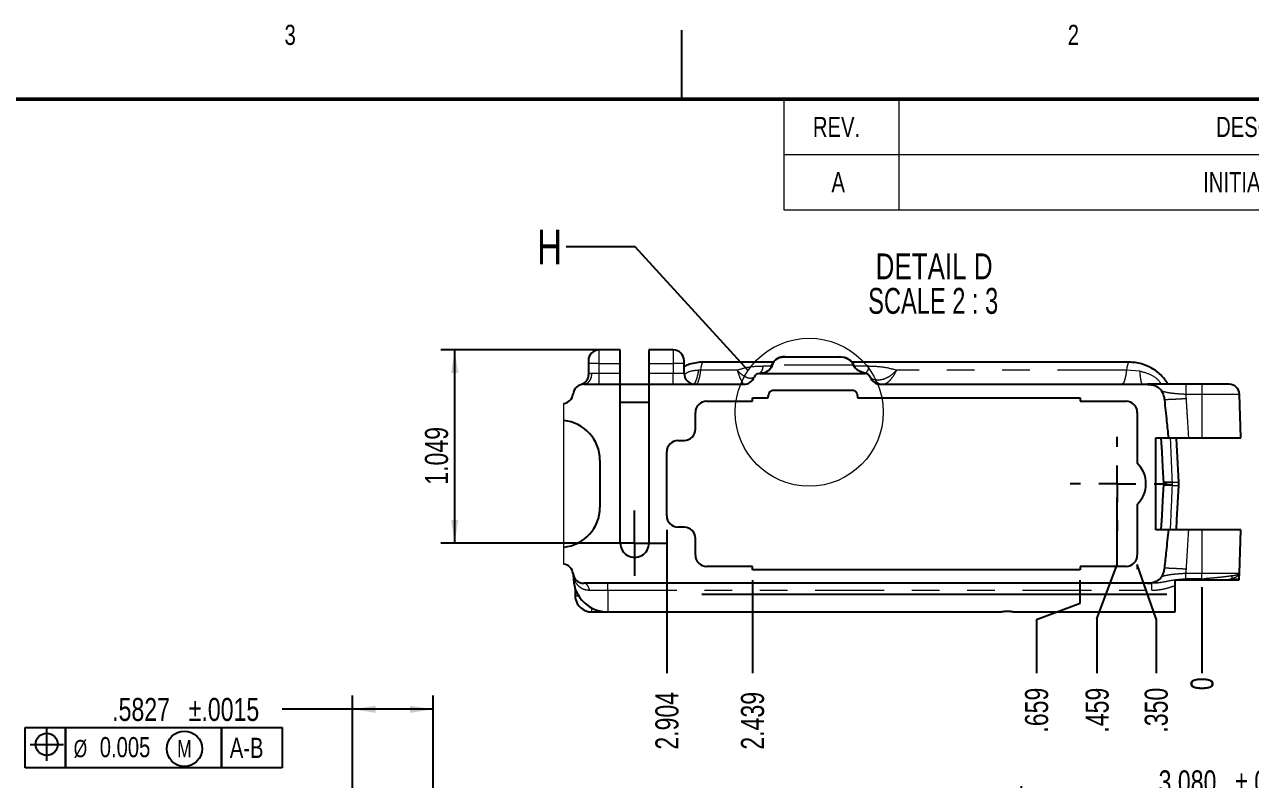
# Model space of a CAD drawing. Header units: inches. Extents: x 0.2 to 16.8, y 0.2 to 10.8.
# Drawn here: x 8.955 to 13.39, y 8.037 to 10.771 of the extents above; entities that cross this region are included whole.
import ezdxf

# ---------------------------------------------------------------- set-up
doc = ezdxf.new("R2010")
doc.units = ezdxf.units.IN
doc.header["$MEASUREMENT"] = 0
doc.linetypes.add('PHANTOM', pattern=[0.5, 0.25, -0.05, 0.05, -0.05, 0.05, -0.05])
doc.layers.add('FORMAT', color=7, linetype='Continuous')
doc.styles.add('SLDTEXTSTYLE0', font='TXT', dxfattribs={"width": 0.75})
doc.styles.add('SLDTEXTSTYLE3', font='TXT', dxfattribs={"width": 0.681818})
doc.dimstyles.new('SLDDIMSTYLE12', dxfattribs={"dimtxt": 0.18, "dimasz": 0.083333, "dimexe": 0, "dimexo": 0.0625, "dimgap": 0, "dimtad": 0, "dimtih": 1, "dimtoh": 1, "dimdec": 0, "dimrnd": 1e-09, "dimzin": 0, "dimdsep": 46, "dimtxsty": 'Standard', "dimblk1": 'NONE', "dimblk2": 'NONE', "dimsah": 1, "dimcen": 0.09, "dimadec": 0, "dimazin": 0, "dimtfac": 0.083333, "dimtdec": 0, "dimtofl": 0, "dimtmove": 0, "dimatfit": 3, "dimldrblk": 'NONE', "dimfxl": 1, "dimfrac": 2, "dimtolj": 1, "dimtzin": 0, "dimarcsym": 0})
doc.dimstyles.new('SLDDIMSTYLE21', dxfattribs={"dimtxt": 0.083333, "dimasz": 0.083333, "dimexe": 0, "dimexo": 0.0625, "dimgap": 0.020833, "dimtad": 0, "dimtih": 1, "dimtoh": 1, "dimdec": 4, "dimlfac": 2, "dimrnd": 1e-09, "dimzin": 12, "dimdsep": 46, "dimtxsty": 'SLDTEXTSTYLE0', "dimsah": 1, "dimcen": 0.09, "dimadec": 0, "dimazin": 3, "dimtol": 1, "dimtp": 0.0015, "dimtm": 0.0015, "dimtfac": 1, "dimtdec": 4, "dimtofl": 0, "dimtmove": 0, "dimatfit": 3, "dimfxl": 1, "dimfrac": 2, "dimtolj": 1, "dimarcsym": 0})
doc.dimstyles.new('SLDDIMSTYLE24', dxfattribs={"dimtxt": 0.083333, "dimasz": 0.083333, "dimexe": 0, "dimexo": 0.0625, "dimgap": 0.020833, "dimtad": 2, "dimdec": 3, "dimlfac": 2, "dimrnd": 1e-09, "dimzin": 4, "dimdsep": 46, "dimtxsty": 'SLDTEXTSTYLE0', "dimsah": 1, "dimcen": 0.09, "dimadec": 0, "dimazin": 1, "dimtol": 1, "dimtp": 0.001, "dimtm": 0.001, "dimtfac": 1, "dimtdec": 3, "dimtofl": 0, "dimtmove": 0, "dimatfit": 3, "dimfxl": 1, "dimfrac": 2, "dimtolj": 1, "dimarcsym": 0})
doc.dimstyles.new('SLDDIMSTYLE42', dxfattribs={"dimtxt": 0.083333, "dimasz": 0.083333, "dimexe": 0, "dimexo": 0.0625, "dimgap": 0.020833, "dimtad": 0, "dimtih": 1, "dimtoh": 1, "dimdec": 0, "dimlfac": 1.5, "dimrnd": 1e-09, "dimdsep": 46, "dimtxsty": 'SLDTEXTSTYLE0', "dimblk1": 'NONE', "dimblk2": 'NONE', "dimsah": 1, "dimcen": 0.09, "dimadec": 0, "dimazin": 2, "dimtfac": 1, "dimtdec": 0, "dimtofl": 0, "dimtmove": 0, "dimatfit": 3, "dimldrblk": 'NONE', "dimfxl": 1, "dimfrac": 2, "dimtolj": 1, "dimtzin": 12, "dimarcsym": 0})
doc.dimstyles.new('SLDDIMSTYLE43', dxfattribs={"dimtxt": 0.083333, "dimasz": 0.083333, "dimexe": 0, "dimexo": 0.0625, "dimgap": 0.020833, "dimtad": 0, "dimtih": 1, "dimtoh": 1, "dimdec": 3, "dimlfac": 1.5, "dimrnd": 1e-09, "dimzin": 4, "dimdsep": 46, "dimtxsty": 'SLDTEXTSTYLE0', "dimblk1": 'NONE', "dimblk2": 'NONE', "dimsah": 1, "dimcen": 0.09, "dimadec": 0, "dimazin": 1, "dimtfac": 1, "dimtdec": 3, "dimtofl": 0, "dimtmove": 0, "dimatfit": 3, "dimldrblk": 'NONE', "dimfxl": 1, "dimfrac": 2, "dimtolj": 1, "dimtzin": 12, "dimarcsym": 0})
doc.dimstyles.new('SLDDIMSTYLE44', dxfattribs={"dimtxt": 0.083333, "dimasz": 0.083333, "dimexe": 0, "dimexo": 0.0625, "dimgap": 0.020833, "dimtad": 0, "dimtih": 1, "dimtoh": 1, "dimdec": 3, "dimlfac": 1.5, "dimrnd": 1e-09, "dimzin": 12, "dimdsep": 46, "dimtxsty": 'SLDTEXTSTYLE0', "dimblk1": 'NONE', "dimblk2": 'NONE', "dimsah": 1, "dimcen": 0.09, "dimadec": 0, "dimazin": 3, "dimtfac": 1, "dimtdec": 3, "dimtofl": 0, "dimtmove": 0, "dimatfit": 3, "dimldrblk": 'NONE', "dimfxl": 1, "dimfrac": 2, "dimtolj": 1, "dimtzin": 12, "dimarcsym": 0})
doc.dimstyles.new('SLDDIMSTYLE45', dxfattribs={"dimtxt": 0.083333, "dimasz": 0.083333, "dimexe": 0, "dimexo": 0.0625, "dimgap": 0.020833, "dimtad": 2, "dimdec": 3, "dimlfac": 1.5, "dimrnd": 1e-09, "dimzin": 12, "dimdsep": 46, "dimtxsty": 'SLDTEXTSTYLE0', "dimsah": 1, "dimcen": 0.09, "dimadec": 0, "dimazin": 3, "dimtfac": 1, "dimtdec": 3, "dimtofl": 0, "dimtmove": 0, "dimatfit": 3, "dimfxl": 1, "dimfrac": 2, "dimtolj": 1, "dimtzin": 12, "dimarcsym": 0})

# ---------------------------------------------------------------- blocks, each defined once
blk = doc.blocks.new('SW_TABLEANNOTATION_0')
at = {"color": 0, "linetype": 'Continuous', "lineweight": 18}
for p, q in [((0, 0), (0, -0.2)), ((0, 0), (0.4163, 0)), ((0.4163, 0), (0.4163, -0.2)), ((0.4163, 0), (3.3214, 0)), ((0, -0.2), (0.4163, -0.2)), ((0, -0.2), (0, -0.4)), ((0.4163, -0.2), (3.3214, -0.2)), ((0.4163, -0.2), (0.4163, -0.4)), ((0, -0.4), (0.4163, -0.4)), ((0.4163, -0.4), (3.3214, -0.4))]:
    blk.add_line(p, q, dxfattribs=at)
at = {"color": 0, "linetype": 'Continuous', "lineweight": 18, "attachment_point": 1, "style": 'SLDTEXTSTYLE0'}
for s, insert, char_height in [('REV.', (0.105, -0.0635), 0.07292), ('DESCRIPTION', (1.5636, -0.0635), 0.072917), ('A', (0.1721, -0.2635), 0.0729), ('INITIAL RELEASE', (1.5168, -0.2635), 0.072917)]:
    blk.add_mtext(s, dxfattribs=dict(at, insert=insert, char_height=char_height))
blk = doc.blocks.new('_D_23')
at = {"layer": 'FORMAT'}
for p, q in [((10.1417, 7.3319), (10.1417, 8.3414)), ((10.433, 7.6977), (10.433, 8.3414)), ((10.1417, 8.2914), (9.8871, 8.2914)), ((10.433, 8.2914), (10.1417, 8.2914))]:
    blk.add_line(p, q, dxfattribs=at)
for points in [[(10.1417, 8.2914), (10.225, 8.2786), (10.225, 8.3042)], [(10.433, 8.2914), (10.3497, 8.3042), (10.3497, 8.2786)]]:
    blk.add_solid(points, dxfattribs=at)
at = {"layer": 'FORMAT', "char_height": 0.08333, "attachment_point": 1, "style": 'SLDTEXTSTYLE0'}
for s, insert in [('.5827', (9.2721, 8.3326)), ('±.0015', (9.5491, 8.3326))]:
    blk.add_mtext(s, dxfattribs=dict(at, insert=insert))
blk = doc.blocks.new('SW_SYMBOL_GTOL_POSI')
at = {"layer": 'FORMAT', "color": 0}
for p, q in [((29.5, -9.8), (29.5, 49.2)), ((0, 19.7), (59.1, 19.7))]:
    blk.add_line(p, q, dxfattribs=at)
blk.add_circle((29.5, 19.7), 19.7, dxfattribs=at)
blk = doc.blocks.new('SW_SYMBOL_CL_M')
at = {"layer": 'FORMAT', "color": 0}
blk.add_circle((31.5, 19.7), 31.5, dxfattribs=at)
at = {"layer": 'FORMAT', "color": 0, "insert": (31.5, 19.7), "char_height": 30.8, "attachment_point": 5, "style": 'SLDTEXTSTYLE0'}
blk.add_mtext('M', dxfattribs=at)
blk = doc.blocks.new('SW_GTOL_9')
at = {"layer": 'FORMAT', "color": 0}
for p, q in [((-0.0182, -0.0365), (-0.0182, 0.1094)), ((-0.0182, 0.1094), (0.1276, 0.1094)), ((0.1276, 0.1094), (0.1276, -0.0365)), ((0.1276, -0.0365), (0.1276, 0.1094)), ((0.1276, 0.1094), (0.6923, 0.1094)), ((0.6923, 0.1094), (0.6923, -0.0365)), ((0.6923, -0.0365), (0.6923, 0.1094)), ((0.6923, 0.1094), (0.9114, 0.1094)), ((0.9114, 0.1094), (0.9114, -0.0365)), ((0.1276, -0.0365), (-0.0182, -0.0365)), ((0.6923, -0.0365), (0.1276, -0.0365)), ((0.9114, -0.0365), (0.6923, -0.0365))]:
    blk.add_line(p, q, dxfattribs=at)
at = {"layer": 'FORMAT', "color": 0, "xscale": 0.0020277832, "yscale": 0.0020277832, "zscale": 0.0020277832}
for name, p in [('SW_SYMBOL_GTOL_POSI', (0, 0.0087)), ('SW_SYMBOL_CL_M', (0.4939, -0.0072))]:
    blk.add_blockref(name, p, dxfattribs=at)
at = {"layer": 'FORMAT', "color": 0, "attachment_point": 1, "style": 'SLDTEXTSTYLE0'}
for s, insert, char_height in [('%%c', (0.1572, 0.0647), 0.0625), ('0.005', (0.2515, 0.0751), 0.07292), ('A-B', (0.7219, 0.0725), 0.07292)]:
    blk.add_mtext(s, dxfattribs=dict(at, insert=insert, char_height=char_height))
blk = doc.blocks.new('_D_25')
at = {"layer": 'FORMAT'}
for p, q in [((12.5616, 7.2577), (12.5616, 8.0129)), ((12.5616, 7.9629), (14.1014, 7.9629))]:
    blk.add_line(p, q, dxfattribs=at)
for points in [[(12.5616, 7.9629), (12.6449, 7.9501), (12.6449, 7.9757)], [(14.1014, 7.9629), (14.0181, 7.9757), (14.0181, 7.9501)]]:
    blk.add_solid(points, dxfattribs=at)
at = {"layer": 'FORMAT', "char_height": 0.08333, "attachment_point": 1, "style": 'SLDTEXTSTYLE0'}
for s, insert in [('3.080', (13.0574, 8.0703)), ('±.001', (13.3344, 8.0703))]:
    blk.add_mtext(s, dxfattribs=dict(at, insert=insert))
blk = doc.blocks.new('_D_57')
at = {"layer": 'FORMAT'}
blk.add_line((13.2139, 8.7331), (13.2139, 8.4223), dxfattribs=at)
at = {"layer": 'FORMAT', "insert": (13.1727, 8.3607), "char_height": 0.0833, "attachment_point": 1, "rotation": 90, "style": 'SLDTEXTSTYLE0'}
blk.add_mtext('0', dxfattribs=at)
blk = doc.blocks.new('_None')
blk = doc.blocks.new('_D_58')
at = {"layer": 'FORMAT'}
for p, q in [((13.0482, 8.6192), (12.9803, 8.816)), ((12.9803, 8.816), (12.9803, 8.7993)), ((13.0482, 8.6192), (13.0482, 8.4223))]:
    blk.add_line(p, q, dxfattribs=at)
at = {"layer": 'FORMAT', "insert": (13.007, 8.2069), "char_height": 0.08333, "attachment_point": 1, "rotation": 90, "style": 'SLDTEXTSTYLE0'}
blk.add_mtext('.350', dxfattribs=at)
blk = doc.blocks.new('_D_59')
at = {"layer": 'FORMAT'}
for p, q in [((12.9081, 8.816), (12.9081, 9.0578)), ((12.8344, 8.6192), (12.9081, 8.816)), ((12.8344, 8.6192), (12.8344, 8.4223))]:
    blk.add_line(p, q, dxfattribs=at)
at = {"layer": 'FORMAT', "insert": (12.7932, 8.2069), "char_height": 0.08333, "attachment_point": 1, "rotation": 90, "style": 'SLDTEXTSTYLE0'}
blk.add_mtext('.459', dxfattribs=at)
blk = doc.blocks.new('_D_60')
at = {"layer": 'FORMAT'}
for p, q in [((12.7742, 8.6759), (12.7742, 8.7586)), ((12.6154, 8.6163), (12.7742, 8.6759)), ((12.6154, 8.6163), (12.6154, 8.4223))]:
    blk.add_line(p, q, dxfattribs=at)
at = {"layer": 'FORMAT', "insert": (12.5742, 8.2069), "char_height": 0.08333, "attachment_point": 1, "rotation": 90, "style": 'SLDTEXTSTYLE0'}
blk.add_mtext('.659', dxfattribs=at)
blk = doc.blocks.new('_D_61')
at = {"layer": 'FORMAT'}
blk.add_line((11.5879, 8.7586), (11.5879, 8.4223), dxfattribs=at)
at = {"layer": 'FORMAT', "insert": (11.5467, 8.1453), "char_height": 0.08333, "attachment_point": 1, "rotation": 90, "style": 'SLDTEXTSTYLE0'}
blk.add_mtext('2.439', dxfattribs=at)
blk = doc.blocks.new('_D_62')
at = {"layer": 'FORMAT'}
blk.add_line((11.2782, 8.9417), (11.2782, 8.4223), dxfattribs=at)
at = {"layer": 'FORMAT', "insert": (11.237, 8.1453), "char_height": 0.08333, "attachment_point": 1, "rotation": 90, "style": 'SLDTEXTSTYLE0'}
blk.add_mtext('2.904', dxfattribs=at)
blk = doc.blocks.new('_D_63')
at = {"layer": 'FORMAT'}
for p, q in [((11.0602, 9.5927), (10.4611, 9.5927)), ((10.5111, 8.8933), (10.5111, 9.5927)), ((11.0602, 8.8933), (10.4611, 8.8933))]:
    blk.add_line(p, q, dxfattribs=at)
for points in [[(10.5111, 9.5927), (10.4982, 9.5094), (10.5239, 9.5094)], [(10.5111, 8.8933), (10.5239, 8.9766), (10.4982, 8.9766)]]:
    blk.add_solid(points, dxfattribs=at)
at = {"layer": 'FORMAT', "insert": (10.4036, 9.1045), "char_height": 0.08333, "attachment_point": 1, "rotation": 90, "style": 'SLDTEXTSTYLE0'}
blk.add_mtext('1.049', dxfattribs=at)
blk = doc.blocks.new('SW_NOTE_0_5')
at = {"layer": 'FORMAT', "color": 0, "char_height": 0.09375, "attachment_point": 2}
for s, insert, style in [('DETAIL D', (0.2549, 0.1209), 'SLDTEXTSTYLE0'), ('SCALE 2 : 3', (0.2516, -0.0041), 'SLDTEXTSTYLE3')]:
    blk.add_mtext(s, dxfattribs=dict(at, insert=insert, style=style))
blk = doc.blocks.new('SW_CENTERMARKSYMBOL_26')
at = {"layer": 'FORMAT', "color": 0}
for p, q in [((0, 0.1333), (0, 0.1703)), ((0, 0), (0, 0.0667)), ((-0.1333, 0), (-0.1703, 0)), ((0, 0), (-0.0667, 0)), ((0, 0), (0, -0.0667)), ((0, 0), (0.0667, 0)), ((0.1333, 0), (0.1703, 0)), ((0, -0.1333), (0, -0.1703))]:
    blk.add_line(p, q, dxfattribs=at)
blk = doc.blocks.new('SW_CENTERMARKSYMBOL_27')
at = {"layer": 'FORMAT', "color": 0}
for p, q in [((0, 0.0667), (0, 0.1185)), ((0, 0), (0, 0.0667)), ((-0.0667, 0), (-0.1185, 0)), ((0, 0), (-0.0667, 0)), ((0, 0), (0, -0.0667)), ((0, 0), (0.0667, 0)), ((0.0667, 0), (0.1185, 0)), ((0, -0.0667), (0, -0.1185))]:
    blk.add_line(p, q, dxfattribs=at)

msp = doc.modelspace()

# ---------------------------------------------------------------- linework, layer by layer
at = {"color": 7, "linetype": 'Continuous', "lineweight": 25}
for p, q in [((11.333333, 10.5), (11.333333, 10.75)), ((11.110207, 9.592736), (11.034092, 9.592736)), ((11.110207, 9.542867), (11.110207, 9.592736)), ((11.301808, 9.592736), (11.213882, 9.592736)), ((11.213882, 9.592736), (11.213882, 9.542867)), ((10.994721, 9.553366), (10.994721, 9.542867)), ((10.994721, 9.542867), (10.994721, 9.504023)), ((11.110207, 9.507434), (11.110207, 9.542867)), ((11.213882, 9.542867), (11.213882, 9.507434)), ((11.341178, 9.542867), (11.341178, 9.553366)), ((11.341178, 9.507434), (11.341178, 9.542867)), ((11.663966, 9.548116), (11.409929, 9.548116)), ((11.705012, 9.567801), (11.706118, 9.567801)), ((11.706118, 9.567801), (11.902747, 9.567801)), ((11.919262, 9.565606), (11.902747, 9.567801)), ((11.902747, 9.567801), (11.903853, 9.567801)), ((11.903853, 9.567801), (11.919262, 9.565866)), ((12.95091, 9.548116), (11.94809, 9.548116)), ((11.110207, 9.468086), (11.110207, 9.507434)), ((11.213882, 9.507434), (11.213882, 9.468086)), ((11.533149, 9.518877), (11.533509, 9.517758)), ((11.533985, 9.517914), (11.533156, 9.51888)), ((11.613139, 9.507434), (11.995726, 9.507434)), ((10.978276, 9.468064), (11.019776, 9.468064)), ((11.019776, 9.468064), (11.034092, 9.468086)), ((11.034092, 9.468086), (11.110207, 9.468086)), ((11.110207, 8.893261), (11.110207, 9.468086)), ((11.110207, 9.468064), (11.213882, 9.468064)), ((11.213882, 9.468086), (11.213882, 8.893261)), ((11.213882, 9.468086), (11.301808, 9.468086)), ((11.301808, 9.468086), (11.316124, 9.468064)), ((11.316124, 9.468064), (11.557462, 9.468064)), ((11.665325, 9.44641), (11.94879, 9.44641)), ((12.051404, 9.468064), (13.017722, 9.468064)), ((13.155883, 9.468064), (13.017722, 9.468064)), ((13.213882, 9.468064), (13.155883, 9.468064)), ((13.312823, 9.468064), (13.213882, 9.468064)), ((11.213882, 9.401791), (11.110207, 9.401791)), ((11.422543, 9.40704), (11.587897, 9.40704)), ((11.587897, 9.418851), (11.64564, 9.418851)), ((11.587897, 9.40704), (11.587897, 9.418851)), ((11.64564, 9.418851), (11.64564, 9.426725)), ((11.968475, 9.426725), (11.968475, 9.418851)), ((11.968475, 9.418851), (12.774249, 9.418851)), ((12.774249, 9.418851), (12.774249, 9.40704)), ((12.774249, 9.40704), (12.939603, 9.40704)), ((13.355067, 9.274494), (13.349546, 9.432601)), ((11.381861, 9.305334), (11.381861, 9.366358)), ((12.980286, 9.366358), (12.980286, 9.18225)), ((13.047215, 9.274494), (13.092789, 9.274494)), ((13.047215, 8.941161), (13.047215, 9.274494)), ((13.092789, 9.274494), (13.16657, 9.274494)), ((13.16657, 9.274494), (13.213882, 9.274494)), ((13.213882, 9.274494), (13.355067, 9.274494)), ((11.318868, 9.264652), (11.341178, 9.264652)), ((11.036716, 9.192473), (11.036716, 9.023182)), ((11.278186, 8.991686), (11.278186, 9.223969)), ((13.130161, 9.114138), (13.13016, 9.114146)), ((13.13016, 9.101509), (13.130161, 9.101517)), ((12.980286, 9.033405), (12.980286, 8.849297)), ((11.341178, 8.951003), (11.318868, 8.951003)), ((13.092789, 8.941161), (13.047215, 8.941161)), ((13.16657, 8.941161), (13.092789, 8.941161)), ((13.213882, 8.941161), (13.16657, 8.941161)), ((13.355067, 8.941161), (13.213882, 8.941161)), ((13.349546, 8.783054), (13.355067, 8.941161)), ((11.381861, 8.849297), (11.381861, 8.910321)), ((11.587897, 8.808615), (11.422543, 8.808615)), ((11.587897, 8.796804), (11.587897, 8.808615)), ((12.774249, 8.796804), (11.587897, 8.796804)), ((12.774249, 8.808615), (12.774249, 8.796804)), ((12.939603, 8.808615), (12.774249, 8.808615)), ((13.348889, 8.764238), (13.349546, 8.783054)), ((10.939317, 8.780461), (10.940282, 8.762064)), ((13.017722, 8.747591), (10.978276, 8.747591)), ((13.017722, 8.747591), (13.032314, 8.747591)), ((13.116769, 8.760058), (13.117914, 8.760058)), ((13.116769, 8.759877), (13.116769, 8.760058)), ((13.116769, 8.739214), (13.116769, 8.75986)), ((13.116769, 8.643917), (13.116769, 8.739211)), ((13.117925, 8.760058), (13.155883, 8.760058)), ((13.155883, 8.760058), (13.213882, 8.760058)), ((13.213882, 8.760058), (13.22273, 8.760058)), ((13.22273, 8.760058), (13.298951, 8.760058)), ((13.29904, 8.760058), (13.348673, 8.760058)), ((10.946473, 8.729269), (10.946473, 8.704284)), ((11.006841, 8.643917), (11.064783, 8.643917)), ((11.064783, 8.643917), (12.484716, 8.643917)), ((12.484469, 8.643917), (12.484469, 8.643811)), ((12.53647, 8.643917), (13.116769, 8.643917))]:
    msp.add_line(p, q, dxfattribs=at)
at = {"color": 7, "linetype": 'Continuous', "lineweight": 50}
msp.add_line((0.5, 10.5), (16.5, 10.5), dxfattribs=at)
at = {"color": 8, "linetype": 'PHANTOM', "lineweight": 18}
for p, q in [((11.034092, 9.542867), (11.034092, 9.592736)), ((11.301808, 9.592736), (11.301808, 9.542867)), ((11.034092, 9.542867), (10.994721, 9.542867)), ((11.034092, 9.507434), (11.034092, 9.542867)), ((11.034092, 9.542867), (11.110207, 9.542867)), ((11.213882, 9.542867), (11.301808, 9.542867)), ((11.341178, 9.542867), (11.301808, 9.542867)), ((11.301808, 9.542867), (11.301808, 9.507434)), ((11.953468, 9.537618), (11.659414, 9.537618)), ((11.034092, 9.507434), (11.006184, 9.507434)), ((11.034092, 9.468086), (11.034092, 9.507434)), ((11.110207, 9.507434), (11.034092, 9.507434)), ((11.301808, 9.507434), (11.213882, 9.507434)), ((11.301808, 9.468086), (11.301808, 9.507434)), ((11.341178, 9.507434), (11.301808, 9.507434)), ((11.533164, 9.518894), (11.400162, 9.518894)), ((11.65694, 9.533259), (11.626019, 9.533259)), ((12.008606, 9.533259), (11.956353, 9.533259)), ((12.941143, 9.518894), (12.109672, 9.518894)), ((12.988965, 9.515245), (12.941143, 9.518894)), ((13.155883, 9.468064), (13.155883, 9.432601)), ((13.213882, 9.468064), (13.213882, 9.432601)), ((13.155883, 9.432601), (13.213882, 9.432601)), ((13.213882, 9.432601), (13.213882, 9.274494)), ((13.213882, 9.432601), (13.349546, 9.432601)), ((13.107355, 9.114146), (13.13016, 9.114146)), ((13.107355, 9.101509), (13.13016, 9.101509)), ((13.213882, 8.941161), (13.213882, 8.783054)), ((13.155883, 8.763592), (13.155883, 8.783054)), ((13.213882, 8.783054), (13.155883, 8.783054)), ((13.349546, 8.783054), (13.213882, 8.783054)), ((13.213882, 8.763592), (13.213882, 8.783054)), ((10.942765, 8.762194), (10.940282, 8.762064)), ((10.942765, 8.762194), (10.941255, 8.773568)), ((11.064783, 8.722709), (11.064783, 8.747591)), ((13.032314, 8.722709), (13.032314, 8.747591)), ((13.155883, 8.763592), (13.117923, 8.760059)), ((13.213882, 8.763592), (13.155883, 8.763592)), ((13.155883, 8.760058), (13.155883, 8.763592)), ((13.213882, 8.760058), (13.213882, 8.763592)), ((13.22273, 8.760058), (13.222192, 8.763909)), ((13.299044, 8.760095), (13.32258, 8.765156)), ((13.32258, 8.765156), (13.348889, 8.764238)), ((10.999038, 8.722709), (11.064783, 8.722709)), ((11.064783, 8.722709), (13.032314, 8.722709)), ((11.064783, 8.722709), (11.064783, 8.643917)), ((11.006841, 8.643917), (11.006841, 8.658199))]:
    msp.add_line(p, q, dxfattribs=at)
at = {"color": 7, "linetype": 'Continuous', "lineweight": 18}
msp.add_line((10.904769, 9.398291), (10.904769, 8.817364), dxfattribs=at)
at = {"color": 8, "linetype": 'PHANTOM', "lineweight": 18, "flags": 128}
for points in [[(11.409921, 9.548116), (11.409741, 9.548108), (11.407507, 9.546689), (11.405359, 9.542884), (11.403373, 9.536827), (11.40162, 9.528735), (11.400162, 9.518894)], [(12.950904, 9.548116), (12.950721, 9.548108), (12.948488, 9.546689), (12.946339, 9.542884), (12.944354, 9.536827), (12.942601, 9.528735), (12.941143, 9.518894)], [(13.107459, 9.112005), (13.107408, 9.113076), (13.107355, 9.114146)], [(13.107355, 9.101509), (13.107408, 9.102579), (13.107459, 9.103649)]]:
    msp.add_lwpolyline(points, dxfattribs=at)
at = {"color": 7, "linetype": 'Continuous', "lineweight": 25, "flags": 128}
for points in [[(13.065991, 9.274494), (13.06869, 9.222995), (13.071566, 9.16812), (13.074618, 9.109888)], [(13.13016, 9.114146), (13.121889, 9.271973), (13.121756, 9.274494)], [(13.074618, 9.105767), (13.071566, 9.047535), (13.06869, 8.99266), (13.065991, 8.941161)], [(13.121756, 8.941161), (13.123625, 8.976805), (13.13016, 9.101509)]]:
    msp.add_lwpolyline(points, dxfattribs=at)
at = {"color": 7, "linetype": 'Continuous', "lineweight": 18}
msp.add_circle((11.793647, 9.367014), 0.267724, dxfattribs=at)
at = {"color": 7, "linetype": 'Continuous', "lineweight": 25}
for centre, radius, start, end in [((11.034092, 9.553366), 0.03937, 90.000045, 179.99999), ((11.301808, 9.553366), 0.03937, 0.00001, 89.99999), ((11.380548, 9.507434), 0.03937, 179.999924, 270.00004), ((11.557462, 9.507434), 0.03937, 269.999976, 340.528821), ((11.613139, 9.487749), 0.019685, 90.000144, 160.528654), ((11.995726, 9.487749), 0.019685, 19.470829, 90.000231), ((12.051404, 9.507434), 0.03937, 199.471438, 269.999907), ((10.978276, 9.428694), 0.03937, 89.999965, 173.780748), ((11.665325, 9.426725), 0.019685, 89.99998, 180.000162), ((11.94879, 9.426725), 0.019685, 359.999838, 90.000304), ((13.312823, 9.431319), 0.036745, 1.99963, 90.000273), ((10.900346, 9.437046), 0.039007, 276.51145, 353.985072), ((11.422543, 9.366358), 0.040682, 90.000047, 180.000022), ((12.939603, 9.366358), 0.040682, 0.000096, 90.000042), ((10.892286, 9.193051), 0.144431, 359.770809, 85.041618), ((11.341178, 9.305334), 0.040682, 270.000096, 359.999887), ((11.318868, 9.223969), 0.040683, 90.000125, 179.999875), ((12.908107, 9.107827), 0.103675, 314.12319, 45.87681), ((13.00967, 9.107827), 0.120655, 357.002137, 2.997863), ((10.892055, 9.022815), 0.144662, 275.042246, 0.145325), ((11.318868, 8.991686), 0.040682, 180.000096, 269.999904), ((11.341178, 8.910321), 0.040682, 0.000096, 89.999904), ((11.162044, 8.893261), 0.051837, 179.999985, 0.000015), ((11.422543, 8.849297), 0.040682, 179.999978, 269.999953), ((12.939603, 8.849297), 0.040682, 269.999958, 359.999904), ((10.900346, 8.778609), 0.039007, 6.014928, 83.48855), ((10.978276, 8.786961), 0.03937, 186.219279, 269.999969), ((11.064783, 8.768589), 0.124672, 182.999998, 270.000002), ((13.224053, 8.768597), 0.124911, 356.080336, 357.999947), ((11.006837, 8.704284), 0.060364, 179.999858, 189.54632), ((11.006841, 8.704284), 0.060367, 189.545933, 269.999975)]:
    msp.add_arc(centre, radius, start, end, dxfattribs=at)
at = {"color": 8, "linetype": 'PHANTOM', "lineweight": 18}
for centre, radius, start, end in [((11.400163, 9.225557), 0.293337, 90.000098, 91.462094), ((12.996362, 9.405755), 0.161763, 3.60353, 9.552678), ((13.019385, 9.107827), 0.088174, 357.284097, 2.715903), ((12.996362, 8.8099), 0.161763, 350.447322, 356.39647), ((13.213917, 8.871943), 0.108351, 269.981552, 274.380462), ((13.369873, 8.768537), 0.047414, 172.709586, 184.088832), ((10.958824, 8.742641), 0.040296, 252.151371, 270.484855)]:
    msp.add_arc(centre, radius, start, end, dxfattribs=at)
at = {"color": 7, "linetype": 'Continuous', "lineweight": 25}
for points, knots in [([(11.409933, 9.547777), (11.407847, 9.547879), (11.397591, 9.548379), (11.379037, 9.545542), (11.357959, 9.540417), (11.345768, 9.534734), (11.341178, 9.532594)], [0, 0, 0, 0, 0.08811442, 0.43315668, 0.7865802, 1, 1, 1, 1]), ([(11.615891, 9.507434), (11.619868, 9.507735), (11.628214, 9.508367), (11.640867, 9.513694), (11.650253, 9.521723), (11.656135, 9.530312), (11.657833, 9.535213), (11.658665, 9.537615)], [0, 0, 0, 0, 0.21296878, 0.44700501, 0.72279929, 0.86411519, 1, 1, 1, 1]), ([(11.659447, 9.537607), (11.658607, 9.535199), (11.656892, 9.530288), (11.650957, 9.521697), (11.641518, 9.513678), (11.628822, 9.508365), (11.620456, 9.507734), (11.616472, 9.507434)], [0, 0, 0, 0, 0.135940746, 0.277250538, 0.553152041, 0.787187408, 1, 1, 1, 1]), ([(11.658657, 9.537618), (11.66048, 9.542068), (11.664161, 9.551052), (11.67568, 9.560716), (11.689638, 9.566776), (11.699834, 9.567456), (11.705012, 9.567801)], [0, 0, 0, 0, 0.24053185, 0.48560245, 0.7387409, 1, 1, 1, 1]), ([(11.706118, 9.567801), (11.700902, 9.567459), (11.69064, 9.566785), (11.676581, 9.560749), (11.664964, 9.551091), (11.661249, 9.54208), (11.659409, 9.537619)], [0, 0, 0, 0, 0.26179427, 0.51508494, 0.75993603, 1, 1, 1, 1]), ([(11.919262, 9.565866), (11.923203, 9.564583), (11.931013, 9.562041), (11.941164, 9.555543), (11.949628, 9.547589), (11.952796, 9.540877), (11.954334, 9.53762)], [0, 0, 0, 0, 0.26558682, 0.52632971, 0.770127196, 1, 1, 1, 1]), ([(11.953468, 9.537618), (11.951938, 9.540848), (11.948828, 9.547416), (11.940602, 9.555265), (11.93244, 9.560488), (11.925783, 9.563446), (11.921948, 9.564819), (11.91999, 9.565393), (11.919262, 9.565606)], [0, 0, 0, 0, 0.2327518, 0.47319751, 0.73291339, 0.86616031, 0.95024702, 1, 1, 1, 1]), ([(11.970768, 9.518053), (11.96716, 9.520576), (11.961669, 9.524416), (11.956118, 9.531468), (11.954339, 9.535595), (11.953468, 9.537617)], [0, 0, 0, 0, 0.49414369, 0.75211371, 1, 1, 1, 1]), ([(11.954307, 9.537609), (11.95509, 9.53576), (11.956684, 9.531995), (11.961568, 9.525419), (11.966436, 9.521695), (11.969647, 9.519239)], [0, 0, 0, 0, 0.24728155, 0.50359455, 1, 1, 1, 1]), ([(13.091507, 9.468064), (13.089121, 9.472132), (13.083721, 9.48134), (13.071997, 9.495288), (13.05506, 9.511768), (13.029718, 9.529337), (13.001138, 9.541195), (12.973081, 9.547316), (12.957469, 9.547838), (12.949377, 9.548109)], [0, 0, 0, 0, 0.08277962, 0.18738055, 0.31898092, 0.49742837, 0.72594363, 0.85796536, 1, 1, 1, 1]), ([(10.994721, 9.504023), (10.994334, 9.499835), (10.99356, 9.491459), (10.987463, 9.48023), (10.978495, 9.471127), (10.970708, 9.467948), (10.966814, 9.466358)], [0, 0, 0, 0, 0.24999978, 0.49999984, 0.7499997, 1, 1, 1, 1]), ([(12.000402, 9.50687), (11.996252, 9.507939), (11.985987, 9.510583), (11.97645, 9.515243), (11.970768, 9.51802)], [0, 0, 0, 0, 0.40418953, 1, 1, 1, 1]), ([(13.017722, 9.468064), (13.02262, 9.467798), (13.032412, 9.467267), (13.046421, 9.462695), (13.059464, 9.455496), (13.065429, 9.4477), (13.068402, 9.443813)], [0, 0, 0, 0, 0.25069496, 0.50123403, 0.75134553, 1, 1, 1, 1]), ([(13.068381, 9.443801), (13.071155, 9.438148), (13.076112, 9.428049), (13.077774, 9.416943), (13.078505, 9.412054)], [0, 0, 0, 0, 0.5597447, 1, 1, 1, 1]), ([(13.078504, 9.412054), (13.081123, 9.386371), (13.0858, 9.340509), (13.090654, 9.294665), (13.092789, 9.274494)], [0, 0, 0, 0, 0.56000149, 1, 1, 1, 1]), ([(13.074618, 9.109888), (13.074647, 9.109118), (13.074698, 9.107744), (13.074642, 9.106371), (13.074618, 9.105767)], [0, 0, 0, 0, 0.560350006, 1, 1, 1, 1]), ([(13.092789, 8.941161), (13.090075, 8.915486), (13.085229, 8.869641), (13.080559, 8.823779), (13.078504, 8.803601)], [0, 0, 0, 0, 0.56004043, 1, 1, 1, 1]), ([(10.939299, 8.780935), (10.939297, 8.780944), (10.939285, 8.781018), (10.939303, 8.780751), (10.939307, 8.780662), (10.939313, 8.780562), (10.939316, 8.780505), (10.939318, 8.780477), (10.939319, 8.780462)], [0, 0, 0, 0, 0.04701532, 0.37658321, 0.67360481, 0.8348646, 0.91705965, 1, 1, 1, 1]), ([(10.93937, 8.78094), (10.939513, 8.780018), (10.939711, 8.778743), (10.940091, 8.777511), (10.940196, 8.777169)], [0, 0, 0, 0, 0.72244816, 1, 1, 1, 1]), ([(13.078505, 8.803601), (13.077495, 8.797385), (13.07569, 8.786281), (13.070615, 8.776264), (13.068381, 8.771854)], [0, 0, 0, 0, 0.5597588, 1, 1, 1, 1]), ([(13.068402, 8.771842), (13.066194, 8.768778), (13.061768, 8.762636), (13.051372, 8.755505), (13.036843, 8.749028), (13.024803, 8.748123), (13.017722, 8.747591)], [0, 0, 0, 0, 0.19245186, 0.385738, 0.63872831, 1, 1, 1, 1]), ([(12.484716, 8.643967), (12.484672, 8.643958), (12.483966, 8.643813), (12.488311, 8.6447), (12.490362, 8.645014), (12.496647, 8.645945), (12.503049, 8.646513), (12.50794, 8.646609), (12.510469, 8.646658)], [0, 0, 0, 0, 0.00479442, 0.07729729, 0.23112192, 0.44469039, 0.7128511, 1, 1, 1, 1]), ([(12.510469, 8.646658), (12.513794, 8.64658), (12.519945, 8.646437), (12.527951, 8.64547), (12.533281, 8.644567), (12.535808, 8.644052), (12.53647, 8.643917)], [0, 0, 0, 0, 0.38078142, 0.70451899, 0.92268653, 1, 1, 1, 1])]:
    msp.add_open_spline(points, degree=3, knots=knots, dxfattribs=at)
at = {"color": 8, "linetype": 'PHANTOM', "lineweight": 18}
for points, knots in [([(11.006184, 9.507434), (11.005788, 9.502333), (11.005024, 9.492494), (10.998977, 9.479736), (10.989907, 9.470115), (10.982002, 9.468721), (10.978276, 9.468064)], [0, 0, 0, 0, 0.28771894, 0.55496776, 0.79024706, 1, 1, 1, 1]), ([(11.006184, 9.507434), (11.004543, 9.507319), (11.001624, 9.507114), (10.998092, 9.505804), (10.995922, 9.504778), (10.994971, 9.50418), (10.994721, 9.504023)], [0, 0, 0, 0, 0.40565629, 0.72150485, 0.92691396, 1, 1, 1, 1]), ([(11.392678, 9.518798), (11.379177, 9.517707), (11.360785, 9.516219), (11.345621, 9.506326), (11.341588, 9.503695)], [0, 0, 0, 0, 0.73407287, 1, 1, 1, 1]), ([(11.392678, 9.518798), (11.39137, 9.510891), (11.389087, 9.497095), (11.383787, 9.481291), (11.378728, 9.470702), (11.373869, 9.468803), (11.371977, 9.468064)], [0, 0, 0, 0, 0.41979872, 0.73235162, 0.8957982, 1, 1, 1, 1]), ([(11.400162, 9.518894), (11.399111, 9.510979), (11.397287, 9.497236), (11.392814, 9.481528), (11.389024, 9.470971), (11.384749, 9.468842), (11.383187, 9.468064)], [0, 0, 0, 0, 0.43050009, 0.74743169, 0.90766663, 1, 1, 1, 1]), ([(11.626019, 9.533259), (11.608535, 9.532794), (11.576933, 9.531952), (11.546678, 9.522919), (11.533162, 9.518884)], [0, 0, 0, 0, 0.55325145, 1, 1, 1, 1]), ([(11.533509, 9.517758), (11.535852, 9.5109), (11.540022, 9.498695), (11.546395, 9.483187), (11.55116, 9.474993), (11.553081, 9.47169)], [0, 0, 0, 0, 0.43357642, 0.77161073, 1, 1, 1, 1]), ([(11.591933, 9.49151), (11.588608, 9.490586), (11.580419, 9.488309), (11.565637, 9.492564), (11.549127, 9.502161), (11.539338, 9.512345), (11.533985, 9.517914)], [0, 0, 0, 0, 0.15174588, 0.37380121, 0.6575991, 1, 1, 1, 1]), ([(11.626019, 9.533259), (11.624928, 9.526313), (11.623318, 9.516058), (11.615622, 9.509537), (11.613139, 9.507434)], [0, 0, 0, 0, 0.67735523, 1, 1, 1, 1]), ([(11.995726, 9.507434), (11.993433, 9.507571), (11.988834, 9.507845), (11.982209, 9.510011), (11.975993, 9.513294), (11.972527, 9.51645), (11.970784, 9.518037)], [0, 0, 0, 0, 0.24713556, 0.49566806, 0.74629636, 1, 1, 1, 1]), ([(12.008606, 9.533259), (12.00753, 9.526283), (12.005946, 9.516005), (11.998211, 9.509517), (11.995726, 9.507434)], [0, 0, 0, 0, 0.67881153, 1, 1, 1, 1]), ([(12.109671, 9.518892), (12.094679, 9.522856), (12.061583, 9.531608), (12.027339, 9.532675), (12.008606, 9.533259)], [0, 0, 0, 0, 0.45296898, 1, 1, 1, 1]), ([(12.109354, 9.518547), (12.103088, 9.512393), (12.091163, 9.500679), (12.070557, 9.48883), (12.050325, 9.482422), (12.037406, 9.483604), (12.031469, 9.484148)], [0, 0, 0, 0, 0.296342, 0.56403211, 0.79967263, 1, 1, 1, 1]), ([(12.059869, 9.468064), (12.063972, 9.46897), (12.073474, 9.471069), (12.085979, 9.482525), (12.098686, 9.498262), (12.105693, 9.511402), (12.109483, 9.51851)], [0, 0, 0, 0, 0.16953812, 0.3927206, 0.67152114, 1, 1, 1, 1]), ([(12.941143, 9.518894), (12.940208, 9.511737), (12.93855, 9.49905), (12.934348, 9.48358), (12.931, 9.472006), (12.925947, 9.469091), (12.924167, 9.468064)], [0, 0, 0, 0, 0.38974681, 0.69084554, 0.89110777, 1, 1, 1, 1]), ([(12.988965, 9.515245), (12.989478, 9.508638), (12.990381, 9.497011), (12.993057, 9.482656), (12.994288, 9.47253), (12.997562, 9.469107), (12.99856, 9.468064)], [0, 0, 0, 0, 0.40531696, 0.71326326, 0.91258949, 1, 1, 1, 1]), ([(13.067566, 9.468064), (13.065502, 9.471384), (13.056168, 9.486397), (13.02886, 9.50498), (13.002263, 9.511824), (12.988965, 9.515245)], [0, 0, 0, 0, 0.124317165, 0.562179414, 1, 1, 1, 1]), ([(12.031469, 9.484148), (12.027072, 9.484928), (12.022015, 9.485827), (12.018791, 9.489474), (12.018369, 9.48995)], [0, 0, 0, 0, 0.86938341, 1, 1, 1, 1]), ([(12.031469, 9.484148), (12.033242, 9.481809), (12.036744, 9.47719), (12.04378, 9.472161), (12.051562, 9.468738), (12.057113, 9.468287), (12.059869, 9.468064)], [0, 0, 0, 0, 0.25830804, 0.510241587, 0.756812017, 1, 1, 1, 1]), ([(13.068396, 9.44381), (13.075291, 9.442044), (13.089163, 9.43849), (13.110838, 9.435792), (13.133098, 9.433817), (13.148234, 9.433009), (13.155883, 9.432601)], [0, 0, 0, 0, 0.2413312, 0.48559584, 0.74005897, 1, 1, 1, 1]), ([(13.157805, 9.415922), (13.150621, 9.415489), (13.136491, 9.414638), (13.115868, 9.413569), (13.09662, 9.412679), (13.084316, 9.412255), (13.078505, 9.412054)], [0, 0, 0, 0, 0.27195634, 0.53483366, 0.78029464, 1, 1, 1, 1]), ([(13.16657, 9.274494), (13.164938, 9.300894), (13.162023, 9.348038), (13.159094, 9.39518), (13.157805, 9.415922)], [0, 0, 0, 0, 0.55999995, 1, 1, 1, 1]), ([(13.107355, 9.114146), (13.105097, 9.165671), (13.102754, 9.219119), (13.100464, 9.27257), (13.100382, 9.274494)], [0, 0, 0, 0, 0.96399946, 1, 1, 1, 1]), ([(13.107355, 9.114146), (13.102228, 9.114029), (13.093496, 9.11383), (13.082491, 9.113462), (13.076645, 9.113956), (13.074394, 9.114146)], [0, 0, 0, 0, 0.46670167, 0.79474252, 1, 1, 1, 1]), ([(13.107355, 9.101509), (13.102228, 9.101626), (13.093496, 9.101825), (13.082491, 9.102193), (13.076645, 9.101699), (13.074394, 9.101509)], [0, 0, 0, 0, 0.46670167, 0.79474252, 1, 1, 1, 1]), ([(13.107459, 9.112005), (13.102341, 9.111702), (13.093626, 9.111186), (13.082672, 9.110565), (13.07685, 9.110076), (13.074618, 9.109888)], [0, 0, 0, 0, 0.46743014, 0.79579011, 1, 1, 1, 1]), ([(13.107459, 9.103649), (13.102341, 9.103953), (13.093626, 9.104469), (13.082672, 9.10509), (13.07685, 9.105579), (13.074618, 9.105767)], [0, 0, 0, 0, 0.467430143, 0.795790105, 1, 1, 1, 1]), ([(13.100391, 8.941161), (13.100947, 8.954126), (13.103236, 9.007577), (13.10558, 9.061025), (13.107355, 9.101509)], [0, 0, 0, 0, 0.24256607, 1, 1, 1, 1]), ([(13.157805, 8.799732), (13.159445, 8.826132), (13.162374, 8.873275), (13.165288, 8.920418), (13.16657, 8.941161)], [0, 0, 0, 0, 0.55999999, 1, 1, 1, 1]), ([(13.155883, 8.783054), (13.148234, 8.782646), (13.133098, 8.781838), (13.110838, 8.779863), (13.089163, 8.777165), (13.075291, 8.773611), (13.068396, 8.771845)], [0, 0, 0, 0, 0.25994103, 0.51440416, 0.7586688, 1, 1, 1, 1]), ([(13.078505, 8.803601), (13.084316, 8.8034), (13.09662, 8.802976), (13.115868, 8.802086), (13.136491, 8.801017), (13.150621, 8.800165), (13.157805, 8.799732)], [0, 0, 0, 0, 0.21970536, 0.46516634, 0.72804366, 1, 1, 1, 1]), ([(13.32258, 8.765156), (13.329923, 8.767147), (13.341187, 8.7702), (13.347387, 8.779735), (13.349546, 8.783054)], [0, 0, 0, 0, 0.651881088, 1, 1, 1, 1]), ([(13.349546, 8.783054), (13.347278, 8.781501), (13.339403, 8.776107), (13.32973, 8.7752), (13.322843, 8.774554)], [0, 0, 0, 0, 0.28802555, 1, 1, 1, 1]), ([(10.939317, 8.780461), (10.939323, 8.780399), (10.939346, 8.780144), (10.93945, 8.779109), (10.939672, 8.777235), (10.939926, 8.775387), (10.940177, 8.773736), (10.940862, 8.769535), (10.941887, 8.765579), (10.942765, 8.762194)], [0, 0, 0, 0, 0.00997272, 0.04127579, 0.16779541, 0.31402952, 0.34203511, 0.43697653, 1, 1, 1, 1]), ([(10.942765, 8.762194), (10.945009, 8.757347), (10.949763, 8.747083), (10.962251, 8.734307), (10.979122, 8.724611), (10.992261, 8.723356), (10.999038, 8.722709)], [0, 0, 0, 0, 0.21845733, 0.46267516, 0.72285345, 1, 1, 1, 1]), ([(10.999038, 8.722709), (10.998085, 8.726153), (10.9963, 8.73261), (10.99148, 8.740586), (10.985459, 8.746373), (10.980553, 8.747205), (10.978276, 8.747591)], [0, 0, 0, 0, 0.30790093, 0.57723195, 0.80378348, 1, 1, 1, 1]), ([(13.116769, 8.759862), (13.106145, 8.757843), (13.086458, 8.754103), (13.058446, 8.748559), (13.04076, 8.747904), (13.032314, 8.747591)], [0, 0, 0, 0, 0.37976314, 0.70375967, 1, 1, 1, 1]), ([(13.032314, 8.722709), (13.038204, 8.722848), (13.04992, 8.723123), (13.067061, 8.725345), (13.083344, 8.728846), (13.099779, 8.733633), (13.110773, 8.737243), (13.116753, 8.739207)], [0, 0, 0, 0, 0.20430655, 0.40637332, 0.59854311, 0.78160839, 1, 1, 1, 1]), ([(13.322843, 8.774554), (13.322412, 8.774487), (13.321228, 8.774303), (13.317438, 8.773718), (13.309701, 8.772605), (13.296161, 8.770876), (13.282945, 8.769395), (13.271799, 8.768239), (13.264868, 8.767556), (13.257843, 8.766896), (13.243613, 8.76561), (13.231718, 8.764665), (13.222192, 8.763909)], [0, 0, 0, 0, 0.01291544, 0.03551792, 0.11363514, 0.24455232, 0.4399964, 0.50772031, 0.57660817, 0.64639634, 0.71682467, 1, 1, 1, 1])]:
    msp.add_open_spline(points, degree=3, knots=knots, dxfattribs=at)
at = {"layer": 'FORMAT', "linetype": 'Continuous', "ltscale": 1.333333}
msp.add_line((11.405232, 8.708221), (13.086991, 8.708221), dxfattribs=at)

# ---------------------------------------------------------------- block references
at = {"color": 7, "linetype": 'Continuous', "lineweight": 18}
msp.add_blockref('SW_TABLEANNOTATION_0', (11.702002, 10.5), dxfattribs=at)
at = {"layer": 'FORMAT'}
for name, p in [('SW_NOTE_0_5', (11.99047, 9.821155)), ('SW_CENTERMARKSYMBOL_26', (12.908107, 9.107827)), ('SW_CENTERMARKSYMBOL_27', (11.162044, 8.893261)), ('SW_GTOL_9', (8.975657, 8.115828))]:
    msp.add_blockref(name, p, dxfattribs=at)

# ---------------------------------------------------------------- texts
at = {"color": 7, "linetype": 'Continuous', "lineweight": 0, "char_height": 0.072917, "attachment_point": 2, "style": 'SLDTEXTSTYLE0'}
for s, insert in [('3', (9.915932, 10.76976)), ('2', (12.749266, 10.76976))]:
    msp.add_mtext(s, dxfattribs=dict(at, insert=insert))
at = {"color": 7, "linetype": 'Continuous', "lineweight": 18, "insert": (10.808957, 10.027538), "char_height": 0.125, "attachment_point": 1, "style": 'SLDTEXTSTYLE0'}
msp.add_mtext('H', dxfattribs=at)

# ---------------------------------------------------------------- dimensions: what is measured, and where the dimension line sits
at = {"layer": 'FORMAT'}
dim = msp.add_linear_dim(base=(10.511069, 9.592736), p1=(11.110207, 8.893261), p2=(11.110207, 9.592736), angle=90, dimstyle='SLDDIMSTYLE45', dxfattribs=at)
dim.commit()
dim.dimension.update_dxf_attribs({"geometry": '_D_63', "text_midpoint": (10.511069, 9.242998), "dimtype": 160})
for feature_location, offset, origin, dimstyle, picture, middle in [((12.908107, 9.107827), (-0.073684, -0.68551), (13.213882, 8.783054), 'SLDDIMSTYLE44', '_D_59', (12.834424, 8.314601)), ((11.278186, 8.991686), (0, -0.569369), (13.213882, 8.783054), 'SLDDIMSTYLE44', '_D_62', (11.278186, 8.283814)), ((12.980286, 8.849297), (0.067963, -0.42698), (13.213882, 8.783054), 'SLDDIMSTYLE43', '_D_58', (13.048248, 8.314601)), ((11.587897, 8.808615), (0, -0.386298), (13.213882, 8.783054), 'SLDDIMSTYLE44', '_D_61', (11.587897, 8.283814)), ((12.774249, 8.808615), (-0.158853, -0.386298), (13.213882, 8.783054), 'SLDDIMSTYLE44', '_D_60', (12.615396, 8.314601)), ((13.2138815363, 8.7830542545), (0, -0.3607370524), (13.2138815363, 8.7830542545), 'SLDDIMSTYLE42', '_D_57', (13.2138815363, 8.3915301642))]:
    dim = msp.add_ordinate_dim(feature_location=feature_location, offset=offset, dtype=1, origin=origin, dimstyle=dimstyle, dxfattribs=at)
    dim.commit()
    dim.dimension.update_dxf_attribs({"geometry": picture, "text_midpoint": middle})
for base, p1, p2, dimstyle, picture, middle in [((10.433, 8.291406), (10.141661, 7.281949), (10.433, 7.647659), 'SLDDIMSTYLE21', '_D_23', (9.579615, 8.291406)), ((14.1014, 7.962885), (12.5616, 7.207699), (14.1014, 8.101324), 'SLDDIMSTYLE24', '_D_25', (13.334136, 7.962885))]:
    dim = msp.add_linear_dim(base=base, p1=p1, p2=p2, dimstyle=dimstyle, dxfattribs=at)
    dim.commit()
    dim.dimension.update_dxf_attribs({"geometry": picture, "text_midpoint": middle, "dimtype": 160})

# ---------------------------------------------------------------- leaders
at = {"color": 7, "linetype": 'Continuous', "lineweight": 18, "has_arrowhead": 0}
msp.add_leader([(11.572261, 9.517561), (11.163869, 9.965279), (10.913869, 9.965279)], dimstyle='SLDDIMSTYLE12', dxfattribs=at)

doc.saveas('drawing.dxf')
